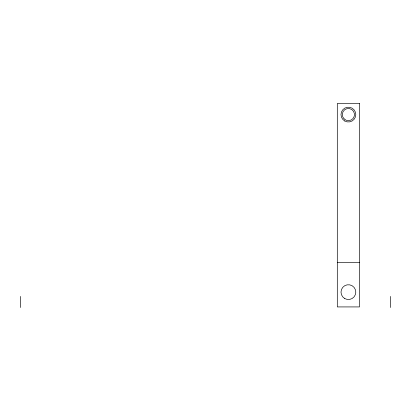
<?xml version="1.0" encoding="UTF-8"?>
<svg xmlns="http://www.w3.org/2000/svg" width="411" height="411" viewBox="0 0 411 411"><rect width="100%" height="100%" fill="white"/><g stroke="black" fill="none" stroke-linecap="round" stroke-linejoin="round"><path stroke-width="0.62" d="M337.303 262.537L359.497 262.537M390.45 296.423L390.45 307.52M20.55 296.423L20.55 307.52M359.497 103.48L337.303 103.48L337.303 306.925L359.497 306.925L359.497 103.48M344.701 298.535A7.398 7.398 0 0 0 355.798 292.129A7.398 7.398 0 0 0 344.701 285.722A7.398 7.398 0 0 0 344.701 298.535M344.089 118.882A6.093 6.093 0 0 0 354.282 116.154A6.093 6.093 0 0 0 346.822 108.694A6.093 6.093 0 0 0 344.089 118.882M344.701 120.983A7.398 7.398 0 0 0 355.798 114.577A7.398 7.398 0 0 0 344.701 108.17A7.398 7.398 0 0 0 344.701 120.983"/></g></svg>
